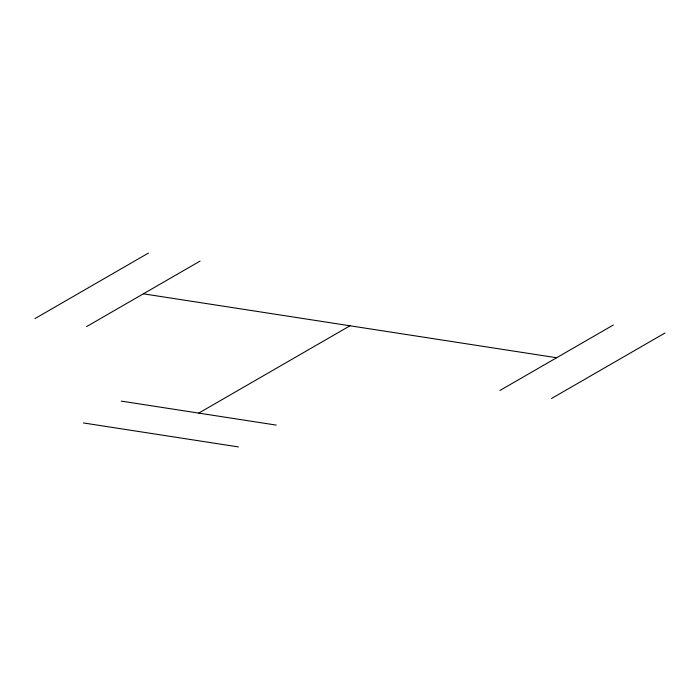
<?xml version="1.0" encoding="UTF-8"?>
<svg xmlns="http://www.w3.org/2000/svg" width="700" height="700" viewBox="0 0 700 700"><rect width="100%" height="100%" fill="white"/><g stroke="black" fill="none" stroke-linecap="round" stroke-linejoin="round"><path stroke-width="1.05" d="M35 318.57L148.444 253.076M86.651 326.559L200.095 261.065M198.739 413.105L350 325.78M499.905 390.495L613.34 324.993M551.556 398.484L665 332.99M143.377 293.816L556.622 357.744M121.258 401.118L276.229 425.092M83.44 422.949L238.411 446.924"/></g></svg>
